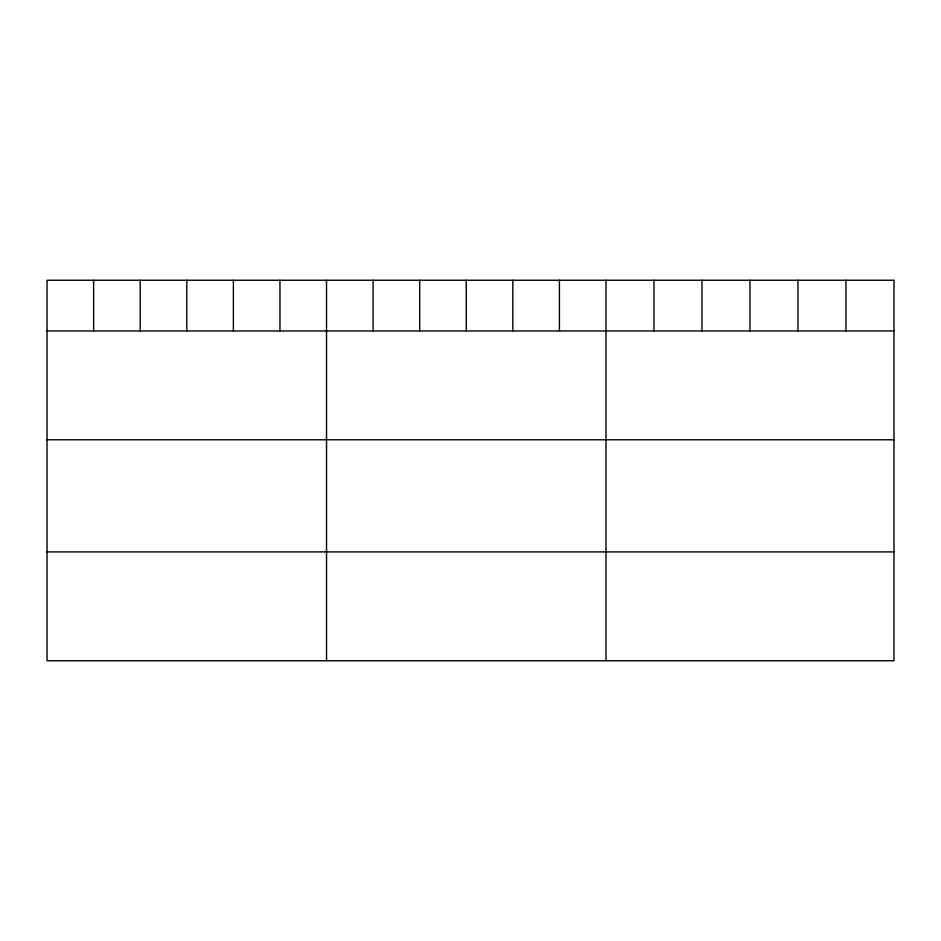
<?xml version="1.0" encoding="UTF-8"?>
<svg xmlns="http://www.w3.org/2000/svg" width="941" height="941" viewBox="0 0 941 941"><rect width="100%" height="100%" fill="white"/><g stroke="black" fill="none" stroke-linecap="round" stroke-linejoin="round"><path stroke-width="1.41" d="M47.05 330.95L893.95 330.95M47.05 439.776L893.95 439.776M47.05 551.908L893.95 551.908M845.959 280.253L845.959 330.95M797.968 280.253L797.968 330.95M749.977 280.253L749.977 330.95M701.986 280.253L701.986 330.95M653.995 280.253L653.995 330.95M606.004 280.253L606.004 660.747M559.425 280.253L559.425 330.95M512.845 280.253L512.845 330.95M466.265 280.253L466.265 330.95M419.686 280.253L419.686 330.95M373.106 280.253L373.106 330.95M326.527 280.253L326.527 660.747M279.947 280.253L279.947 330.95M233.368 280.253L233.368 330.95M186.789 280.253L186.789 330.95M140.209 280.253L140.209 330.95M93.629 280.253L93.629 330.95M893.95 280.253L47.05 280.253L47.05 660.747L893.95 660.747L893.95 280.253"/></g></svg>
